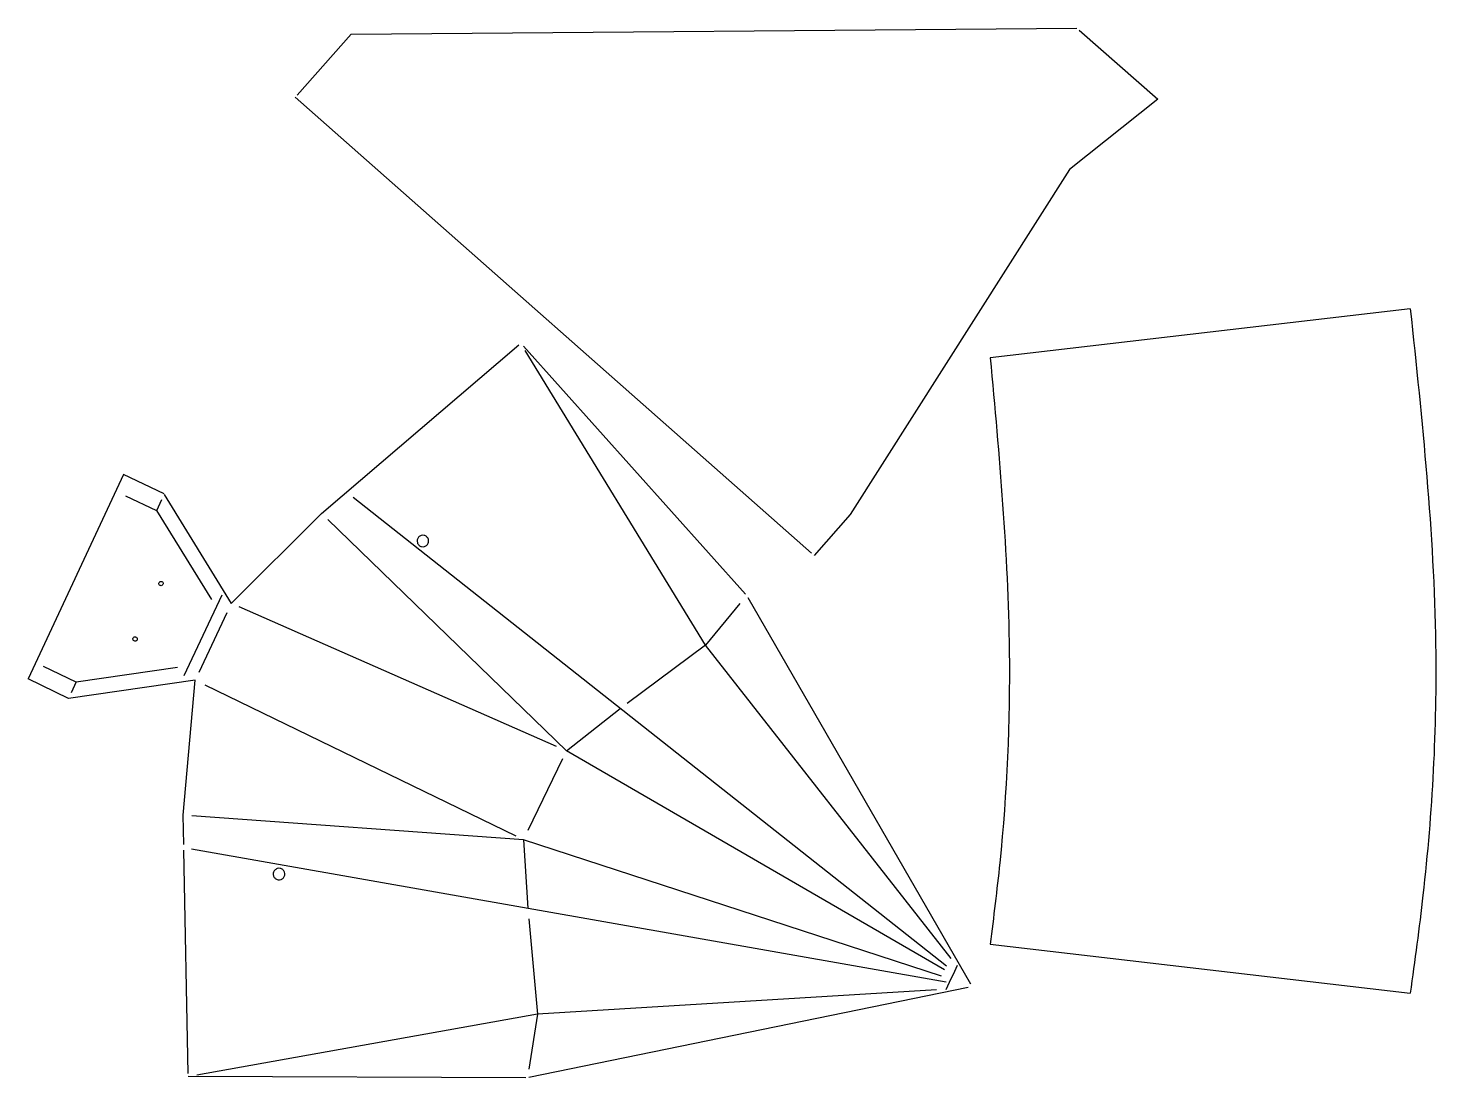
# Model space of a CAD drawing. Extents: x 6 to 493, y 5 to 368.
import ezdxf

# ---------------------------------------------------------------- set-up
doc = ezdxf.new("R2010")
doc.units = 0
doc.layers.add('Layer_1', color=7, linetype='CONTINUOUS')

msp = doc.modelspace()

# ---------------------------------------------------------------- linework, layer by layer
at = {"layer": 'Layer_1', "color": 7}
for p, q in [((98.700149, 345.179072), (117.40305, 366.295499)), ((117.40305, 366.295499), (368.57481, 368.331216)), ((369.31985, 367.675914), (396.52094, 343.758902)), ((276.69795, 186.5329), (98.011312, 344.408796)), ((396.52094, 343.758902), (365.97592, 319.333722)), ((365.97592, 319.333722), (290.14637, 199.942197)), ((483.898563, 271.184748), (338.554123, 254.185093)), ((107.15172, 200.264018), (175.425604, 258.673736)), ((177.000114, 258.223455), (253.914122, 172.352589)), ((38.689687, 213.778237), (5.655201, 142.969119)), ((52.678943, 207.04927), (38.689777, 213.778039)), ((52.722277, 206.876313), (52.72259, 206.878086)), ((52.72259, 206.878086), (75.918115, 169.164493)), ((75.918115, 169.164493), (107.15172, 200.264018)), ((290.14637, 199.942197), (277.58055, 185.7547)), ((140.873577, 189.275743), (140.873577, 189.275743)), ((52.307149, 175.713235), (52.307149, 175.713235)), ((254.688696, 171.215502), (331.728851, 37.395798)), ((43.316737, 156.515065), (43.316737, 156.515065)), ((19.644425, 136.2403), (5.65526, 142.969068)), ((63.464879, 142.570874), (19.644521, 136.240324)), ((59.30969, 95.807169), (63.464879, 142.570874)), ((59.506863, 85.625822), (59.30969, 95.807169)), ((61.044384, 6.34824), (59.544865, 83.673625)), ((92.107217, 73.453688), (92.107217, 73.453688)), ((338.554124, 51.184749), (483.898563, 34.184741)), ((330.936768, 36.154494), (178.905152, 4.970613)), ((177.871957, 4.864433), (61.064933, 5.292523))]:
    msp.add_line(p, q, dxfattribs=at)
at = {"layer": 'Layer_1', "color": 1}
for p, q in [((240.062993, 154.733522), (177.654883, 256.682991)), ((39.338098, 206.350346), (50.104705, 201.287387)), ((51.838742, 204.954247), (50.024933, 201.158912)), ((323.409835, 43.525829), (118.116485, 205.776808)), ((50.104705, 201.287387), (69.055555, 170.474313)), ((191.921679, 118.055227), (109.299222, 198.181628)), ((72.640455, 171.975145), (59.491679, 144.119936)), ((74.362148, 165.841175), (64.7295, 145.270924)), ((188.52311, 119.55258), (78.666922, 167.953691)), ((251.910615, 169.133904), (240.063067, 154.733367)), ((240.063067, 154.733367), (212.952858, 134.538891)), ((324.987972, 46.205163), (240.062993, 154.733522)), ((22.262221, 141.830482), (10.971733, 147.248029)), ((57.356255, 146.900949), (22.262221, 141.830482)), ((22.28556, 141.962271), (20.55865, 138.148963)), ((66.8002, 140.948514), (174.372148, 88.62109)), ((322.724916, 42.244995), (191.921679, 118.055227)), ((178.645875, 90.569394), (190.63537, 115.392387)), ((177.089388, 87.309754), (62.295549, 95.591828)), ((62.1428, 84.145477), (323.285316, 38.099006)), ((321.711857, 40.0603), (177.089388, 87.309754)), ((178.864452, 59.949758), (181.853424, 26.934685)), ((326.149259, 41.722787), (324.329855, 37.83839)), ((327.121553, 43.799534), (326.149259, 41.722787)), ((319.960059, 35.353175), (181.854272, 26.935348)), ((324.329855, 37.83839), (323.166209, 35.352835)), ((181.853451, 26.934782), (64.018951, 5.821581)), ((181.853424, 26.934685), (178.843875, 7.814834)), ((181.854272, 26.935348), (181.853451, 26.934782))]:
    msp.add_line(p, q, dxfattribs=at)
at = {"layer": 'Layer_1', "color": 3}
for p, q in [((191.92163, 118.055235), (210.557035, 132.7541)), ((177.08917, 87.30961), (178.532274, 63.618608))]:
    msp.add_line(p, q, dxfattribs=at)
at = {"layer": 'Layer_1', "color": 7}
for points, knots in [([(483.898563, 271.184748), (488.00996, 232.420774), (495.174915, 164.866569), (490.935559, 85.427802), (485.45075, 45.487433), (483.898563, 34.18441)], [0, 0, 0, 0, 116.769386, 203.494698, 237.724766, 237.724766, 237.724766, 237.724766]), ([(338.554124, 254.184948), (341.644099, 220.340013), (346.958255, 162.133323), (343.906489, 94.167922), (339.720516, 60.551583), (338.554124, 51.184626)], [0, 0, 0, 0, 101.849289, 175.160919, 203.479451, 203.479451, 203.479451, 203.479451]), ([(140.873577, 189.275743), (140.651908, 189.555371), (140.215138, 190.106341), (140.193952, 191.210266), (140.690912, 192.165433), (141.611557, 192.743938), (142.691879, 192.785925), (143.653832, 192.283923), (144.230161, 191.364521), (144.273081, 190.284192), (143.768672, 189.321082), (142.855726, 188.750353), (141.753537, 188.68474), (141.169837, 189.076767), (140.873577, 189.275743)], [0, 0, 0, 0, 1.045712, 2.060444, 3.106318, 4.152171, 5.166996, 6.212762, 7.258489, 8.273291, 9.319183, 10.364892, 11.379623, 12.425499, 12.425499, 12.425499, 12.425499]), ([(52.307149, 175.713235), (52.344448, 175.841589), (52.417961, 176.094561), (52.269225, 176.480663), (51.961548, 176.741743), (51.560188, 176.813012), (51.179172, 176.674651), (50.91626, 176.364375), (50.846353, 175.963641), (50.984214, 175.582516), (51.295237, 175.318964), (51.693081, 175.250294), (52.08512, 175.383345), (52.232384, 175.60215), (52.307149, 175.713235)], [0, 0, 0, 0, 0.39174, 0.772079, 1.163985, 1.556222, 1.936744, 2.328438, 2.72061, 3.101118, 3.493242, 3.885243, 4.265746, 4.658134, 4.658134, 4.658134, 4.658134]), ([(43.316737, 156.515065), (43.354108, 156.643431), (43.427766, 156.896438), (43.278961, 157.282635), (42.971142, 157.543544), (42.56989, 157.614653), (42.188809, 157.476585), (41.925775, 157.166157), (41.856025, 156.765238), (41.993785, 156.383825), (42.305261, 156.12095), (42.702791, 156.051845), (43.09474, 156.185169), (43.241977, 156.403969), (43.316737, 156.515065)], [0, 0, 0, 0, 0.391819, 0.772264, 1.164159, 1.556239, 1.936752, 2.328553, 2.72096, 3.101756, 3.493722, 3.885475, 4.265938, 4.658387, 4.658387, 4.658387, 4.658387]), ([(92.107217, 73.453688), (91.769561, 73.569066), (91.10424, 73.796407), (90.489465, 74.713471), (90.390773, 75.785586), (90.852093, 76.770034), (91.737875, 77.389932), (92.818482, 77.48747), (93.80056, 77.026225), (94.420905, 76.140756), (94.517703, 75.057897), (94.058278, 74.084193), (93.166924, 73.4327), (92.463972, 73.446623), (92.107217, 73.453688)], [0, 0, 0, 0, 1.045703, 2.060463, 3.10623, 4.151996, 5.166756, 6.212459, 7.258162, 8.272922, 9.318689, 10.364455, 11.379215, 12.424918, 12.424918, 12.424918, 12.424918])]:
    msp.add_open_spline(points, degree=3, knots=knots, dxfattribs=at)

doc.saveas('drawing.dxf')
